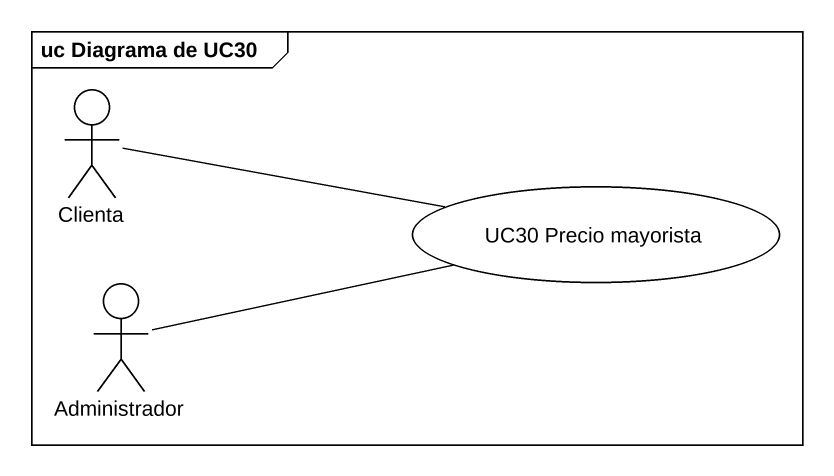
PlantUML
@startuml
mainframe uc Diagrama de UC30
actor Clienta
usecase "UC30 Precio mayorista" as UC30_Precio_mayorista
actor Administrador
Clienta -right- UC30_Precio_mayorista
Administrador -right- UC30_Precio_mayorista
@enduml
